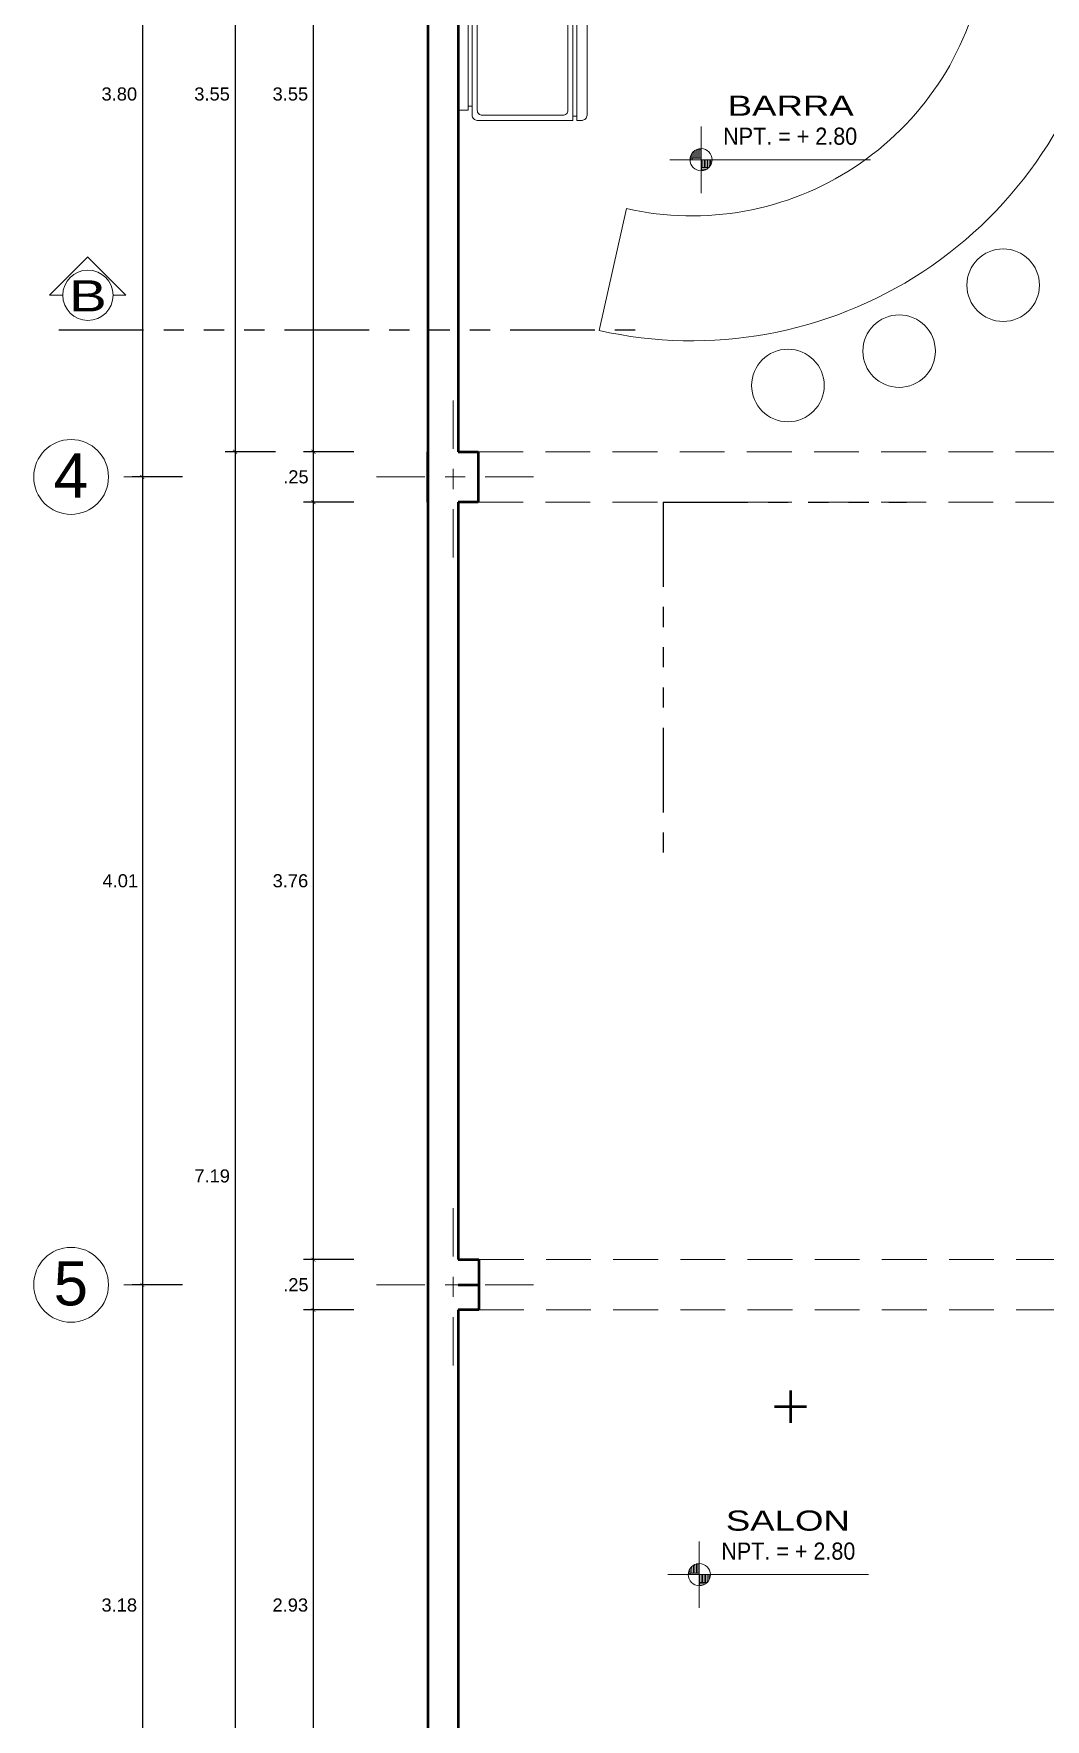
# Model space of a CAD drawing. Header units: millimetres. Extents: x 2033 to 2295, y 1536 to 1691.
# Drawn here: x 2119.72 to 2124.74, y 1618.94 to 1627.31 of the extents above; entities that cross this region are included whole.
import ezdxf

# ---------------------------------------------------------------- set-up
doc = ezdxf.new("R2010")
doc.units = ezdxf.units.MM
for name, pattern in [('ACAD_ISO06W100', [36, 24, -3, 0, -3, 0, -3, 0, -3]), ('ACAD_ISO10W100', [18, 12, -3, 0, -3]), ('HIDDEN2', [4.7625, 3.175, -1.5875])]:
    doc.linetypes.add(name, pattern=pattern)
doc.layers.get('Defpoints').update_dxf_attribs({"color": 164})
for name, color, linetype, lineweight in [('CARPINTERIA', 21, 'Continuous', 18), ('cotas', 251, 'Continuous', 15), ('Ejes', 65, 'ACAD_ISO10W100', 15), ('Muebles', 33, 'Continuous', 9), ('MUEBLES-PUERTAS', 21, 'Continuous', 9), ('muroalto', 12, 'Continuous', 50), ('PISOS', 252, 'Continuous', 0), ('PROYECCIONES', 127, 'HIDDEN2', 5), ('TEXTOS', 7, 'Continuous', 5), ('UNO', 254, 'Continuous', 9)]:
    doc.layers.add(name, color=color, linetype=linetype, lineweight=lineweight)
doc.styles.add('ARDELG', font='arial.ttf', dxfattribs={"width": 0.9, "height": 0.1})
doc.styles.add('ARIAL', font='arial.ttf', dxfattribs={"width": 1.3, "height": 0.1})
doc.styles.add('Micky-Arial', font='arial.ttf', dxfattribs={"width": 1.5, "height": 0.125})
doc.styles.get("Standard").update_dxf_attribs({"font": 'arial.ttf'})
doc.dimstyles.new('Aritek', dxfattribs={"dimtxt": 0.065, "dimasz": 0.02, "dimexe": 0.05, "dimexo": 0.15, "dimgap": 0.03, "dimtad": 2, "dimtih": 1, "dimtoh": 1, "dimzin": 4, "dimdsep": 46, "dimtxsty": 'Standard', "dimblk": 'ARCHTICK', "dimcen": 0.1, "dimclrt": 7, "dimadec": 0, "dimazin": 0, "dimtfac": 1, "dimtmove": 2, "dimatfit": 1, "dimldrblk": 'DOTSMALL', "dimfxl": 0.2, "dimfxlon": 1, "dimarcsym": 0})

# ---------------------------------------------------------------- blocks, each defined once
blk = doc.blocks.new('Refrigerador')
at = {"layer": 'MUEBLES-PUERTAS', "ltscale": 0.0035}
for points in [[(-0.3, 0.59), (-0.3, 0.615, -0.414214), (-0.275, 0.64), (0.275, 0.64, -0.414214), (0.3, 0.615), (0.3, 0.59)], [(-0.3, 0.57), (0.3, 0.57), (0.3, 0.095, -0.414214), (0.275, 0.07), (-0.275, 0.07, -0.414214), (-0.3, 0.095)]]:
    blk.add_lwpolyline(points, format="xyb", close=True, dxfattribs=at)
at = {"layer": 'UNO', "ltscale": 0.0035}
for p, q in [((-0.28, 0.57), (-0.28, 0.59)), ((0.28, 0.57), (0.28, 0.59)), ((-0.23, 0.05), (-0.23, 0.07)), ((0.23, 0.05), (0.23, 0.07))]:
    blk.add_line(p, q, dxfattribs=at)
blk.add_lwpolyline([(-0.25, 0.545), (0.25, 0.545, -0.414214), (0.275, 0.52), (0.275, 0.12, -0.414214), (0.25, 0.095), (-0.25, 0.095, -0.414214), (-0.275, 0.12), (-0.275, 0.52, -0.414214)], format="xyb", close=True, dxfattribs=at)
blk.add_lwpolyline([(-0.25, 0.05), (-0.25, 0), (0.25, 0), (0.25, 0.05)], close=True, dxfattribs=at)
blk = doc.blocks.new('Ref G Planta')
at = {"layer": 'MUEBLES-PUERTAS', "ltscale": 0.0035, "rotation": 180}
blk.add_blockref('Refrigerador', (0, -0.025), dxfattribs=at)
blk = doc.blocks.new('_ArchTick')
at = {"color": 0, "linetype": 'ByBlock', "const_width": 0.15}
blk.add_lwpolyline([(-0.5, -0.5), (0.5, 0.5)], dxfattribs=at)
blk = doc.blocks.new('*D66')
at = {"layer": 'cotas', "color": 0, "lineweight": -2, "transparency": 16777216}
for p, q in [((2121.3102, 1620.9763), (2121.0602, 1620.9763)), ((2121.1102, 1618.0463), (2121.1102, 1620.9763)), ((2121.3102, 1618.0463), (2121.0602, 1618.0463))]:
    blk.add_line(p, q, dxfattribs=at)
at = {"layer": 'Defpoints', "color": 0, "transparency": 16777216}
for p in [(2121.1102, 1620.9763), (2121.9317, 1620.9763), (2121.8782, 1618.0463)]:
    blk.add_point(p, dxfattribs=at)
at = {"layer": 'cotas', "color": 0, "lineweight": -2, "transparency": 16777216, "xscale": 0.02, "yscale": 0.02, "zscale": 0.02}
for p, rotation in [((2121.1102, 1620.9763), 90), ((2121.1102, 1618.0463), 270)]:
    blk.add_blockref('_ArchTick', p, dxfattribs=dict(at, rotation=rotation))
at = {"layer": 'cotas', "color": 7, "transparency": 16777216, "insert": (2120.9953, 1619.5113), "char_height": 0.065, "attachment_point": 5}
blk.add_mtext('2.93', dxfattribs=at)
blk = doc.blocks.new('_DotSmall')
at = {"color": 0, "linetype": 'ByBlock', "const_width": 0.5}
blk.add_lwpolyline([(-0.0625, 0, 1), (0.0625, 0, 1)], format="xyb", close=True, dxfattribs=at)
blk = doc.blocks.new('*D67')
at = {"layer": 'cotas', "color": 0, "lineweight": -2, "transparency": 16777216}
for p, q in [((2121.3102, 1621.2263), (2121.0602, 1621.2263)), ((2121.1102, 1620.9763), (2121.1102, 1621.2263)), ((2121.3102, 1620.9763), (2121.0602, 1620.9763))]:
    blk.add_line(p, q, dxfattribs=at)
at = {"layer": 'Defpoints', "color": 0, "transparency": 16777216}
for p in [(2121.1102, 1621.2263), (2121.9317, 1621.2263), (2121.9317, 1620.9763)]:
    blk.add_point(p, dxfattribs=at)
at = {"layer": 'cotas', "color": 0, "lineweight": -2, "transparency": 16777216, "xscale": 0.02, "yscale": 0.02, "zscale": 0.02}
for p, rotation in [((2121.1102, 1621.2263), 90), ((2121.1102, 1620.9763), 270)]:
    blk.add_blockref('_ArchTick', p, dxfattribs=dict(at, rotation=rotation))
at = {"layer": 'cotas', "color": 7, "transparency": 16777216, "insert": (2121.0231, 1621.1013), "char_height": 0.065, "attachment_point": 5}
blk.add_mtext('.25', dxfattribs=at)
blk = doc.blocks.new('*D68')
at = {"layer": 'cotas', "color": 0, "lineweight": -2, "transparency": 16777216}
for p, q in [((2121.3102, 1624.9863), (2121.0602, 1624.9863)), ((2121.1102, 1621.2263), (2121.1102, 1624.9863)), ((2121.3102, 1621.2263), (2121.0602, 1621.2263))]:
    blk.add_line(p, q, dxfattribs=at)
at = {"layer": 'Defpoints', "color": 0, "transparency": 16777216}
for p in [(2121.1102, 1624.9863), (2121.9282, 1624.9863), (2121.9317, 1621.2263)]:
    blk.add_point(p, dxfattribs=at)
at = {"layer": 'cotas', "color": 0, "lineweight": -2, "transparency": 16777216, "xscale": 0.02, "yscale": 0.02, "zscale": 0.02}
for p, rotation in [((2121.1102, 1624.9863), 90), ((2121.1102, 1621.2263), 270)]:
    blk.add_blockref('_ArchTick', p, dxfattribs=dict(at, rotation=rotation))
at = {"layer": 'cotas', "color": 7, "transparency": 16777216, "insert": (2120.9959, 1623.1063), "char_height": 0.065, "attachment_point": 5}
blk.add_mtext('3.76', dxfattribs=at)
blk = doc.blocks.new('*D69')
at = {"layer": 'cotas', "color": 0, "lineweight": -2, "transparency": 16777216}
for p, q in [((2121.3102, 1625.2363), (2121.0602, 1625.2363)), ((2121.1102, 1624.9863), (2121.1102, 1625.2363)), ((2121.3102, 1624.9863), (2121.0602, 1624.9863))]:
    blk.add_line(p, q, dxfattribs=at)
at = {"layer": 'Defpoints', "color": 0, "transparency": 16777216}
for p in [(2121.1102, 1625.2363), (2121.9282, 1625.2363), (2121.9282, 1624.9863)]:
    blk.add_point(p, dxfattribs=at)
at = {"layer": 'cotas', "color": 0, "lineweight": -2, "transparency": 16777216, "xscale": 0.02, "yscale": 0.02, "zscale": 0.02}
for p, rotation in [((2121.1102, 1625.2363), 90), ((2121.1102, 1624.9863), 270)]:
    blk.add_blockref('_ArchTick', p, dxfattribs=dict(at, rotation=rotation))
at = {"layer": 'cotas', "color": 7, "transparency": 16777216, "insert": (2121.0231, 1625.1113), "char_height": 0.065, "attachment_point": 5}
blk.add_mtext('.25', dxfattribs=at)
blk = doc.blocks.new('*D70')
at = {"layer": 'cotas', "color": 0, "lineweight": -2, "transparency": 16777216}
for p, q in [((2121.3102, 1628.787), (2121.0602, 1628.787)), ((2121.1102, 1625.2363), (2121.1102, 1628.787)), ((2121.3102, 1625.2363), (2121.0602, 1625.2363))]:
    blk.add_line(p, q, dxfattribs=at)
at = {"layer": 'Defpoints', "color": 0, "transparency": 16777216}
for p in [(2121.1102, 1628.787), (2121.8282, 1628.787), (2121.9282, 1625.2363)]:
    blk.add_point(p, dxfattribs=at)
at = {"layer": 'cotas', "color": 0, "lineweight": -2, "transparency": 16777216, "xscale": 0.02, "yscale": 0.02, "zscale": 0.02}
for p, rotation in [((2121.1102, 1628.787), 90), ((2121.1102, 1625.2363), 270)]:
    blk.add_blockref('_ArchTick', p, dxfattribs=dict(at, rotation=rotation))
at = {"layer": 'cotas', "color": 7, "transparency": 16777216, "insert": (2120.9956, 1627.0117), "char_height": 0.065, "attachment_point": 5}
blk.add_mtext('3.55', dxfattribs=at)
blk = doc.blocks.new('*D161')
at = {"layer": 'cotas', "color": 0, "lineweight": -2, "transparency": 16777216}
for p, q in [((2120.9215, 1628.787), (2120.6715, 1628.787)), ((2120.7215, 1628.787), (2120.7215, 1625.2363)), ((2120.9215, 1625.2363), (2120.6715, 1625.2363))]:
    blk.add_line(p, q, dxfattribs=at)
at = {"layer": 'Defpoints', "color": 0, "transparency": 16777216}
for p in [(2121.8282, 1628.787), (2120.7215, 1625.2363), (2121.9282, 1625.2363)]:
    blk.add_point(p, dxfattribs=at)
at = {"layer": 'cotas', "color": 0, "lineweight": -2, "transparency": 16777216, "xscale": 0.02, "yscale": 0.02, "zscale": 0.02}
for p, rotation in [((2120.7215, 1628.787), 90), ((2120.7215, 1625.2363), 270)]:
    blk.add_blockref('_ArchTick', p, dxfattribs=dict(at, rotation=rotation))
at = {"layer": 'cotas', "color": 7, "transparency": 16777216, "insert": (2120.6069, 1627.0117), "char_height": 0.065, "attachment_point": 5}
blk.add_mtext('3.55', dxfattribs=at)
blk = doc.blocks.new('*D162')
at = {"layer": 'cotas', "color": 0, "lineweight": -2, "transparency": 16777216}
for p, q in [((2120.9215, 1625.2363), (2120.6715, 1625.2363)), ((2120.7215, 1625.2363), (2120.7215, 1618.0463)), ((2120.9215, 1618.0463), (2120.6715, 1618.0463))]:
    blk.add_line(p, q, dxfattribs=at)
at = {"layer": 'Defpoints', "color": 0, "transparency": 16777216}
for p in [(2121.9282, 1625.2363), (2120.7215, 1618.0463), (2121.8282, 1618.0463)]:
    blk.add_point(p, dxfattribs=at)
at = {"layer": 'cotas', "color": 0, "lineweight": -2, "transparency": 16777216, "xscale": 0.02, "yscale": 0.02, "zscale": 0.02}
for p, rotation in [((2120.7215, 1625.2363), 90), ((2120.7215, 1618.0463), 270)]:
    blk.add_blockref('_ArchTick', p, dxfattribs=dict(at, rotation=rotation))
at = {"layer": 'cotas', "color": 7, "transparency": 16777216, "insert": (2120.6073, 1621.6413), "char_height": 0.065, "attachment_point": 5}
blk.add_mtext('7.19', dxfattribs=at)
blk = doc.blocks.new('*D224')
at = {"layer": 'cotas', "color": 0, "lineweight": -2, "transparency": 16777216}
for p, q in [((2120.4609, 1628.912), (2120.2109, 1628.912)), ((2120.2609, 1628.912), (2120.2609, 1625.1113)), ((2120.4609, 1625.1113), (2120.2109, 1625.1113))]:
    blk.add_line(p, q, dxfattribs=at)
at = {"layer": 'Defpoints', "color": 0, "transparency": 16777216}
for p in [(2121.4032, 1628.912), (2120.2609, 1625.1113), (2121.4032, 1625.1113)]:
    blk.add_point(p, dxfattribs=at)
at = {"layer": 'cotas', "color": 0, "lineweight": -2, "transparency": 16777216, "xscale": 0.02, "yscale": 0.02, "zscale": 0.02}
for p, rotation in [((2120.2609, 1628.912), 90), ((2120.2609, 1625.1113), 270)]:
    blk.add_blockref('_ArchTick', p, dxfattribs=dict(at, rotation=rotation))
at = {"layer": 'cotas', "color": 7, "transparency": 16777216, "insert": (2120.1466, 1627.0117), "char_height": 0.065, "attachment_point": 5}
blk.add_mtext('3.80', dxfattribs=at)
blk = doc.blocks.new('*D225')
at = {"layer": 'cotas', "color": 0, "lineweight": -2, "transparency": 16777216}
for p, q in [((2120.4609, 1625.1113), (2120.2109, 1625.1113)), ((2120.2609, 1625.1113), (2120.2609, 1621.1013)), ((2120.4609, 1621.1013), (2120.2109, 1621.1013))]:
    blk.add_line(p, q, dxfattribs=at)
at = {"layer": 'Defpoints', "color": 0, "transparency": 16777216}
for p in [(2121.4032, 1625.1113), (2120.2609, 1621.1013), (2121.4032, 1621.1013)]:
    blk.add_point(p, dxfattribs=at)
at = {"layer": 'cotas', "color": 0, "lineweight": -2, "transparency": 16777216, "xscale": 0.02, "yscale": 0.02, "zscale": 0.02}
for p, rotation in [((2120.2609, 1625.1113), 90), ((2120.2609, 1621.1013), 270)]:
    blk.add_blockref('_ArchTick', p, dxfattribs=dict(at, rotation=rotation))
at = {"layer": 'cotas', "color": 7, "transparency": 16777216, "insert": (2120.1514, 1623.1063), "char_height": 0.065, "attachment_point": 5}
blk.add_mtext('4.01', dxfattribs=at)
blk = doc.blocks.new('*D226')
at = {"layer": 'cotas', "color": 0, "lineweight": -2, "transparency": 16777216}
for p, q in [((2120.4609, 1621.1013), (2120.2109, 1621.1013)), ((2120.2609, 1621.1013), (2120.2609, 1617.9213)), ((2120.4609, 1617.9213), (2120.2109, 1617.9213))]:
    blk.add_line(p, q, dxfattribs=at)
at = {"layer": 'Defpoints', "color": 0, "transparency": 16777216}
for p in [(2121.4032, 1621.1013), (2120.2609, 1617.9213), (2121.4032, 1617.9213)]:
    blk.add_point(p, dxfattribs=at)
at = {"layer": 'cotas', "color": 0, "lineweight": -2, "transparency": 16777216, "xscale": 0.02, "yscale": 0.02, "zscale": 0.02}
for p, rotation in [((2120.2609, 1621.1013), 90), ((2120.2609, 1617.9213), 270)]:
    blk.add_blockref('_ArchTick', p, dxfattribs=dict(at, rotation=rotation))
at = {"layer": 'cotas', "color": 7, "transparency": 16777216, "insert": (2120.1464, 1619.5113), "char_height": 0.065, "attachment_point": 5}
blk.add_mtext('3.18', dxfattribs=at)
blk = doc.blocks.new('Corte')
at = {"layer": 'TEXTOS', "color": 14, "ltscale": 0.0035}
for p, q in [((0.1476, 0.1688), (0.3377, -0.0212)), ((0.1476, 0.1038), (0.1476, 0.1688)), ((0.337, -0.0206), (0.1476, -0.21)), ((0.1476, -0.21), (0.1476, -0.1462))]:
    blk.add_line(p, q, dxfattribs=at)
blk.add_circle((0.1476, -0.0212), 0.125, dxfattribs=at)

msp = doc.modelspace()

# ---------------------------------------------------------------- hatches: boundary and pattern name
at = {"layer": 'UNO', "ltscale": 0.005}
h = msp.add_hatch(dxfattribs=at)
h.set_pattern_fill('AR-PARQ1', color=21, scale=0.00015, style=0)
h.set_pattern_definition([(90, (1934.48626, 1406.551173), (-0.04572, 0.04572), [0.04572, -0.04572]), (90, (1934.49388, 1406.551173), (-0.04572, 0.04572), [0.04572, -0.04572]), (90, (1934.5015, 1406.551173), (-0.04572, 0.04572), [0.04572, -0.04572]), (90, (1934.50912, 1406.551173), (-0.04572, 0.04572), [0.04572, -0.04572]), (90, (1934.51674, 1406.551173), (-0.04572, 0.04572), [0.04572, -0.04572]), (90, (1934.52436, 1406.551173), (-0.04572, 0.04572), [0.04572, -0.04572]), (90, (1934.53198, 1406.551173), (-0.04572, 0.04572), [0.04572, -0.04572]), (360, (1934.48626, 1406.596893), (0.04572, -0.04572), [0.04572, -0.04572]), (360, (1934.48626, 1406.604513), (0.04572, -0.04572), [0.04572, -0.04572]), (360, (1934.48626, 1406.612133), (0.04572, -0.04572), [0.04572, -0.04572]), (360, (1934.48626, 1406.619753), (0.04572, -0.04572), [0.04572, -0.04572]), (360, (1934.48626, 1406.627373), (0.04572, -0.04572), [0.04572, -0.04572]), (360, (1934.48626, 1406.634993), (0.04572, -0.04572), [0.04572, -0.04572]), (360, (1934.48626, 1406.642613), (0.04572, -0.04572), [0.04572, -0.04572])])
h.paths.add_polyline_path([(2123.0344, 1626.6858), (2123.0344, 1626.7408, 0.414214), (2122.9794, 1626.6858)])
h.paths.add_polyline_path([(2123.0344, 1626.6858), (2123.0344, 1626.6308, 0.414214), (2123.0894, 1626.6858)])
h = msp.add_hatch(dxfattribs=at)
h.set_pattern_fill('AR-PARQ1', color=21, scale=0.00015, style=0)
h.set_pattern_definition([(90, (1934.4771, 1399.527987), (-0.04572, 0.04572), [0.04572, -0.04572]), (90, (1934.48472, 1399.527987), (-0.04572, 0.04572), [0.04572, -0.04572]), (90, (1934.49234, 1399.527987), (-0.04572, 0.04572), [0.04572, -0.04572]), (90, (1934.49996, 1399.527987), (-0.04572, 0.04572), [0.04572, -0.04572]), (90, (1934.50758, 1399.527987), (-0.04572, 0.04572), [0.04572, -0.04572]), (90, (1934.5152, 1399.527987), (-0.04572, 0.04572), [0.04572, -0.04572]), (90, (1934.52282, 1399.527987), (-0.04572, 0.04572), [0.04572, -0.04572]), (360, (1934.4771, 1399.573707), (0.04572, -0.04572), [0.04572, -0.04572]), (360, (1934.4771, 1399.581327), (0.04572, -0.04572), [0.04572, -0.04572]), (360, (1934.4771, 1399.588947), (0.04572, -0.04572), [0.04572, -0.04572]), (360, (1934.4771, 1399.596567), (0.04572, -0.04572), [0.04572, -0.04572]), (360, (1934.4771, 1399.604187), (0.04572, -0.04572), [0.04572, -0.04572]), (360, (1934.4771, 1399.611807), (0.04572, -0.04572), [0.04572, -0.04572]), (360, (1934.4771, 1399.619427), (0.04572, -0.04572), [0.04572, -0.04572])])
h.paths.add_polyline_path([(2123.0253, 1619.6626), (2123.0253, 1619.7176, 0.414214), (2122.9703, 1619.6626)])
h.paths.add_polyline_path([(2123.0253, 1619.6626), (2123.0253, 1619.6076, 0.414214), (2123.0803, 1619.6626)])

# ---------------------------------------------------------------- linework, layer by layer
at = {"color": 41, "linetype": 'ACAD_ISO06W100', "ltscale": 0.0175}
for p, q in [((2119.8468, 1625.8417), (2122.7567, 1625.8417)), ((2122.8464, 1624.9863), (2124.0534, 1624.9863)), ((2122.8464, 1624.9863), (2122.8464, 1623.1653))]:
    msp.add_line(p, q, dxfattribs=at)
at = {"layer": 'Ejes', "ltscale": 0.02}
for p, q in [((2121.8032, 1624.7113), (2121.8032, 1625.5113)), ((2120.4087, 1625.1113), (2120.093, 1625.1113)), ((2122.2032, 1625.1113), (2121.4032, 1625.1113)), ((2121.8032, 1620.7013), (2121.8032, 1621.5013)), ((2120.4087, 1621.1013), (2120.093, 1621.1013)), ((2122.2032, 1621.1013), (2121.4032, 1621.1013))]:
    msp.add_line(p, q, dxfattribs=at)
at = {"layer": 'Ejes', "color": 32, "linetype": 'Continuous'}
for centre in [(2119.9073, 1625.1113), (2119.9073, 1621.1013)]:
    msp.add_circle(centre, 0.1857, dxfattribs=at)
at = {"layer": 'Muebles'}
msp.add_line((2122.5282, 1625.8382), (2122.6647, 1626.443), dxfattribs=at)
for centre in [(2124.5336, 1626.0632), (2124.0172, 1625.7359), (2123.4653, 1625.5652)]:
    msp.add_circle(centre, 0.18, dxfattribs=at)
for radius in [1.4701, 2.0901]:
    msp.add_arc((2122.9882, 1627.877), radius, 257.28608, 349.26109, dxfattribs=at)
at = {"layer": 'muroalto', "linetype": 'Continuous', "ltscale": 0.07}
for p, q in [((2121.6782, 1635.2066), (2121.6782, 1616.9362)), ((2121.8282, 1628.787), (2121.8282, 1625.2363)), ((2121.8282, 1625.2363), (2121.9282, 1625.2363)), ((2121.9282, 1625.2363), (2121.9282, 1624.9863)), ((2121.8282, 1624.9863), (2121.8282, 1621.2263)), ((2121.9282, 1624.9863), (2121.8282, 1624.9863)), ((2121.8282, 1621.2263), (2121.9317, 1621.2263)), ((2121.9317, 1621.2263), (2121.9317, 1620.9763)), ((2121.8282, 1621.1013), (2121.9317, 1621.1013)), ((2121.8282, 1620.9763), (2121.8282, 1618.0463)), ((2121.9317, 1620.9763), (2121.8282, 1620.9763)), ((2123.4782, 1620.5763), (2123.4782, 1620.4163)), ((2123.5582, 1620.4963), (2123.3982, 1620.4963))]:
    msp.add_line(p, q, dxfattribs=at)
msp.add_lwpolyline([(2121.6782, 1624.9863), (2121.6782, 1625.2363)], dxfattribs=at)
at = {"layer": 'PISOS', "linetype": 'HIDDEN2', "ltscale": 0.07}
for p, q in [((2121.9317, 1621.2263), (2125.2282, 1621.2263)), ((2121.9317, 1620.9763), (2125.8282, 1620.9763))]:
    msp.add_line(p, q, dxfattribs=at)
at = {"layer": 'PROYECCIONES', "linetype": 'HIDDEN2', "ltscale": 0.07}
for p, q in [((2121.9282, 1625.2363), (2126.7632, 1625.2363)), ((2121.9282, 1624.9863), (2129.4282, 1624.9863))]:
    msp.add_line(p, q, dxfattribs=at)
at = {"layer": 'UNO', "ltscale": 0.005}
for p, q in [((2123.0344, 1626.851), (2123.0344, 1626.6858)), ((2123.8746, 1626.6858), (2122.8786, 1626.6858)), ((2123.0344, 1626.5205), (2123.0344, 1626.6858)), ((2123.0253, 1619.8278), (2123.0253, 1619.6626)), ((2123.8654, 1619.6626), (2122.8694, 1619.6626)), ((2123.0253, 1619.4973), (2123.0253, 1619.6626))]:
    msp.add_line(p, q, dxfattribs=at)
for centre in [(2123.0344, 1626.6858), (2123.0253, 1619.6626)]:
    msp.add_circle(centre, 0.055, dxfattribs=at)

# ---------------------------------------------------------------- block references
at = {"layer": 'CARPINTERIA', "rotation": 89.99999999999999}
msp.add_blockref('Ref G Planta', (2121.8032, 1627.1813), dxfattribs=at)
at = {"layer": 'cotas', "rotation": 90}
msp.add_blockref('Corte', (2119.9695, 1625.8656), dxfattribs=at)

# ---------------------------------------------------------------- texts
at = {"layer": 'Ejes', "color": 7, "linetype": 'Continuous', "style": 'Micky-Arial'}
for s, p in [('4', (2119.8211, 1625.0091)), ('5', (2119.8211, 1620.9991))]:
    msp.add_text(s, height=0.2187, dxfattribs=at).set_placement(p)
at = {"layer": 'TEXTOS', "ltscale": 0.005}
for s, insert, char_height, width, attachment_point, style in [('BARRA', (2123.1664, 1627.004), 0.1, 1.686, 1, 'ARIAL'), ('NPT. = + 2.80', (2123.1438, 1626.8451), 0.085, 1, 1, 'ARDELG'), ('B', (2119.8967, 1625.9326), 0.155, 1.686, 7, 'ARIAL'), ('SALON', (2123.1572, 1619.9808), 0.1, 1.686, 1, 'ARIAL'), ('NPT. = + 2.80', (2123.1346, 1619.8219), 0.085, 1, 1, 'ARDELG')]:
    msp.add_mtext(s, dxfattribs=dict(at, insert=insert, char_height=char_height, width=width, attachment_point=attachment_point, style=style))

# ---------------------------------------------------------------- dimensions: what is measured, and where the dimension line sits
at = {"layer": 'cotas'}
for base, p1, p2, picture, middle in [((2120.2609, 1625.1113), (2121.4032, 1628.912), (2121.4032, 1625.1113), '*D224', (2120.1466, 1627.0117)), ((2120.7215, 1625.2363), (2121.8282, 1628.787), (2121.9282, 1625.2363), '*D161', (2120.6069, 1627.0117)), ((2121.1102, 1628.787), (2121.9282, 1625.2363), (2121.8282, 1628.787), '*D70', (2120.9956, 1627.0117)), ((2120.7215, 1618.0463), (2121.9282, 1625.2363), (2121.8282, 1618.0463), '*D162', (2120.6073, 1621.6413)), ((2121.1102, 1625.2363), (2121.9282, 1624.9863), (2121.9282, 1625.2363), '*D69', (2121.0231, 1625.1113)), ((2120.2609, 1621.1013), (2121.4032, 1625.1113), (2121.4032, 1621.1013), '*D225', (2120.1514, 1623.1063)), ((2121.1102, 1624.9863), (2121.9317, 1621.2263), (2121.9282, 1624.9863), '*D68', (2120.9959, 1623.1063)), ((2121.1102, 1621.2263), (2121.9317, 1620.9763), (2121.9317, 1621.2263), '*D67', (2121.0231, 1621.1013)), ((2120.2609, 1617.9213), (2121.4032, 1621.1013), (2121.4032, 1617.9213), '*D226', (2120.1464, 1619.5113)), ((2121.1102, 1620.9763), (2121.8782, 1618.0463), (2121.9317, 1620.9763), '*D66', (2120.9953, 1619.5113))]:
    dim = msp.add_linear_dim(base=base, p1=p1, p2=p2, angle=90, dimstyle='Aritek', dxfattribs=at)
    dim.commit()
    dim.dimension.update_dxf_attribs({"geometry": picture, "text_midpoint": middle})

doc.saveas('drawing.dxf')
